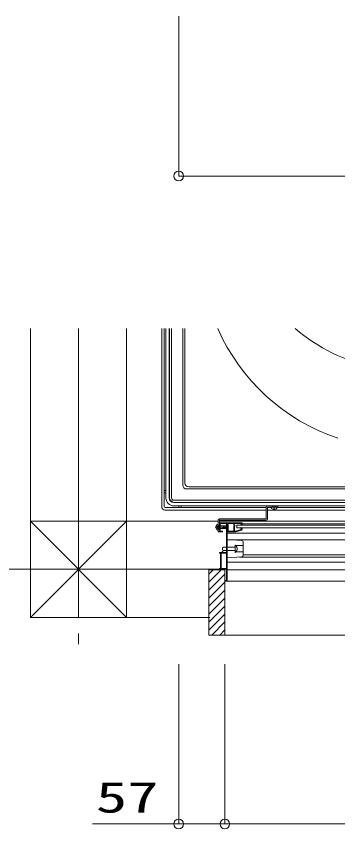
# Model space of a CAD drawing. Units: millimetres on the paper. Extents: x -305 to 305, y -152 to 152.
# Drawn here: x -213.6 to -193.5, y -75.1 to -24.4 of the extents above; entities that cross this region are included whole.
import ezdxf
from ezdxf.enums import TextEntityAlignment as Align

# ---------------------------------------------------------------- set-up
doc = ezdxf.new("R2010")
doc.units = ezdxf.units.MM
doc.linetypes.add('LONG_CHAIN', pattern=[21, 18, -1, 1, -1])
doc.layers.add('0-0_0', color=7, linetype='Continuous', lineweight=9)
doc.layers.add('0-1_VIEW0001', color=7, linetype='Continuous', lineweight=9)
doc.styles.add('ＭＳ ゴシック', font='')
doc.styles.get('ＭＳ ゴシック').set_extended_font_data('MS Gothic')

# ---------------------------------------------------------------- blocks, each defined once
blk = doc.blocks.new('_ORIGIN')
at = {"layer": '0-0_0'}
blk.add_line((0, 0), (-1, 0), dxfattribs=at)
blk.add_circle((0, 0), 0.5, dxfattribs=at)

msp = doc.modelspace()

# ---------------------------------------------------------------- linework, layer by layer
at = {"layer": '0-0_0'}
for p, q in [((-203.434, -24.448), (-203.434, -34.407)), ((-202.834, -34.407), (-163.334, -34.407)), ((-203.434, -64.824), (-203.434, -74.783)), ((-200.559, -64.824), (-200.559, -74.783)), ((-200.559, -64.824), (-200.559, -74.783)), ((-203.434, -74.783), (-208.82, -74.783)), ((-202.834, -74.783), (-201.159, -74.783)), ((-199.959, -74.783), (-124.734, -74.783))]:
    msp.add_line(p, q, dxfattribs=at)
at = {"layer": '0-1_VIEW0001'}
for p, q in [((-212.684, -43.908), (-212.684, -61.908)), ((-206.684, -43.908), (-206.684, -61.908)), ((-204.494, -55.009), (-204.494, -43.908)), ((-204.334, -55.009), (-204.334, -43.908)), ((-204.334, -43.908), (-204.334, -54.159)), ((-204.234, -54.459), (-204.234, -43.908)), ((-204.034, -54.459), (-204.034, -43.908)), ((-204.015, -54.441), (-204.015, -43.908)), ((-203.884, -54.459), (-203.884, -43.908)), ((-203.184, -53.659), (-203.184, -43.908)), ((-203.05, -53.526), (-203.05, -43.908)), ((-204.234, -54.009), (-204.334, -54.009)), ((-204.234, -54.159), (-204.334, -54.159)), ((-204.234, -54.458), (-204.234, -54.158)), ((-202.934, -53.909), (-163.601, -53.909)), ((-202.8, -53.776), (-163.771, -53.776)), ((-203.734, -54.609), (-168.182, -54.609)), ((-197.984, -55.059), (-204.284, -55.059)), ((-203.734, -54.759), (-165.859, -54.759)), ((-203.734, -54.959), (-165.959, -54.959)), ((-203.715, -54.741), (-165.877, -54.741)), ((-203.434, -54.959), (-203.434, -55.059)), ((-197.984, -55.059), (-203.434, -55.059)), ((-203.284, -54.959), (-203.284, -55.059)), ((-197.904, -55.779), (-197.904, -55.039)), ((-197.904, -55.039), (-197.259, -55.039)), ((-197.657, -55.059), (-197.904, -55.059)), ((-197.657, -55.059), (-197.904, -55.059)), ((-197.659, -55.039), (-197.654, -55.095)), ((-197.596, -55.039), (-197.596, -54.959)), ((-197.566, -55.039), (-197.566, -54.959)), ((-197.484, -55.227), (-197.484, -54.959)), ((-197.484, -55.09), (-197.484, -54.959)), ((-197.401, -55.039), (-197.401, -54.959)), ((-197.371, -55.039), (-197.371, -54.959)), ((-197.309, -55.039), (-197.314, -55.095)), ((-172.534, -55.059), (-197.311, -55.059)), ((-169.084, -55.059), (-197.311, -55.059)), ((-197.259, -55.039), (-197.259, -54.959)), ((-197.984, -55.219), (-204.284, -55.219)), ((-172.434, -55.219), (-197.904, -55.219)), ((-206.684, -55.906), (-212.686, -61.908)), ((-212.686, -55.908), (-206.684, -61.909)), ((-212.684, -55.908), (-200.964, -55.908)), ((-200.964, -56.119), (-201.02, -56.124)), ((-200.964, -56.589), (-200.964, -55.859)), ((-200.963, -56.187), (-200.883, -56.187)), ((-200.929, -56.381), (-200.929, -56.187)), ((-200.884, -55.859), (-197.984, -55.859)), ((-200.884, -56.589), (-200.884, -55.859)), ((-200.884, -55.908), (-162.644, -55.908)), ((-199.509, -56.009), (-200.884, -56.009)), ((-200.884, -56.024), (-200.884, -56.569)), ((-200.394, -56.523), (-200.394, -56.158)), ((-199.999, -56.138), (-199.999, -56.109)), ((-199.978, -56.18), (-199.997, -56.145)), ((-199.994, -56.211), (-199.98, -56.197)), ((-199.984, -56.094), (-199.983, -56.094)), ((-199.97, -56.102), (-199.929, -56.175)), ((-199.924, -56.195), (-199.924, -56.198)), ((-199.859, -56.187), (-199.859, -56.187)), ((-199.809, -56.17), (-199.809, -56.33)), ((-199.809, -56.17), (-164.453, -56.17)), ((-199.559, -56.144), (-199.559, -56.17)), ((-199.534, -56.064), (-199.534, -56.119)), ((-199.484, -56.17), (-199.484, -56.034)), ((-199.484, -56.09), (-164.484, -56.09)), ((-201.151, -56.294), (-200.417, -56.294)), ((-200.964, -56.469), (-201.02, -56.465)), ((-200.964, -56.589), (-200.884, -56.589)), ((-200.963, -56.412), (-200.883, -56.412)), ((-200.939, -56.208), (-200.929, -56.208)), ((-200.939, -56.381), (-200.929, -56.381)), ((-200.929, -56.212), (-200.514, -56.212)), ((-200.514, -56.377), (-200.929, -56.377)), ((-200.539, -56.294), (-200.684, -56.337)), ((-200.482, -56.302), (-200.681, -56.362)), ((-200.629, -56.321), (-200.629, -56.212)), ((-200.629, -56.377), (-200.629, -56.346)), ((-200.539, -56.294), (-200.464, -56.287)), ((-200.539, -56.294), (-200.464, -56.294)), ((-200.514, -56.212), (-200.464, -56.287)), ((-200.514, -56.377), (-200.464, -56.302)), ((-200.482, -56.302), (-200.464, -56.302)), ((-200.464, -56.287), (-200.464, -56.302)), ((-200.409, -56.569), (-200.409, -56.549)), ((-199.899, -56.584), (-200.409, -56.584)), ((-163.384, -56.67), (-200.409, -56.67)), ((-199.928, -56.209), (-199.949, -56.23)), ((-199.883, -56.537), (-199.539, -56.43)), ((-199.519, -56.47), (-199.869, -56.58)), ((-199.809, -56.33), (-164.391, -56.33)), ((-199.574, -56.337), (-199.574, -56.334)), ((-199.533, -56.384), (-199.569, -56.347)), ((-199.559, -56.319), (-199.54, -56.319)), ((-199.529, -56.324), (-199.488, -56.365)), ((-199.529, -56.415), (-199.529, -56.394)), ((-199.484, -56.376), (-199.484, -56.423)), ((-200.409, -57.059), (-199.524, -57.126)), ((-200.409, -57.059), (-200.409, -58.209)), ((-163.484, -57.07), (-200.384, -57.07)), ((-200.639, -57.534), (-200.709, -57.569)), ((-200.709, -57.569), (-200.709, -57.699)), ((-200.709, -57.699), (-200.639, -57.734)), ((-199.979, -57.534), (-200.639, -57.534)), ((-200.409, -57.534), (-199.909, -57.534)), ((-199.909, -57.634), (-199.909, -57.384)), ((-199.409, -57.434), (-199.909, -57.434)), ((-199.909, -57.884), (-199.909, -57.634)), ((-199.409, -58.018), (-199.409, -57.25)), ((-200.884, -57.874), (-200.884, -57.904)), ((-200.834, -57.904), (-200.884, -57.904)), ((-199.979, -57.734), (-200.639, -57.734)), ((-200.409, -57.734), (-199.909, -57.734)), ((-200.409, -58.209), (-199.524, -58.143)), ((-199.409, -57.834), (-199.909, -57.834)), ((-164.834, -58.153), (-199.651, -58.153)), ((-164.834, -58.013), (-199.409, -58.013)), ((-164.834, -58.46), (-200.384, -58.46)), ((-200.559, -58.937), (-201.559, -58.937)), ((-201.559, -58.937), (-201.559, -63.012)), ((-201.558, -59.718), (-200.778, -58.937)), ((-201.558, -59.218), (-201.278, -58.937)), ((-201.558, -60.213), (-200.559, -59.213)), ((-200.559, -58.937), (-200.559, -63.012)), ((-126.162, -58.955), (-200.409, -58.955)), ((-201.558, -60.713), (-200.559, -59.713)), ((-127.143, -59.66), (-200.559, -59.66)), ((-201.559, -61.213), (-200.559, -60.213)), ((-201.559, -61.713), (-200.559, -60.713)), ((-201.559, -62.208), (-200.559, -61.208)), ((-201.559, -62.703), (-200.559, -61.703)), ((-212.684, -61.908), (-201.484, -61.908)), ((-201.373, -63.012), (-200.559, -62.198)), ((-200.878, -63.012), (-200.559, -62.693)), ((-201.559, -63.012), (-123.134, -63.012))]:
    msp.add_line(p, q, dxfattribs=at)
at = {"layer": '0-1_VIEW0001', "linetype": 'LONG_CHAIN'}
for p, q in [((-209.684, -43.908), (-209.684, -63.587)), ((-214.498, -58.908), (-200.884, -58.908))]:
    msp.add_line(p, q, dxfattribs=at)
at = {"layer": '0-1_VIEW0001'}
for points in [[(-200.884, -55.779), (-197.984, -55.779), (-197.984, -55.039)], [(-201.082, -56.192), (-200.991, -56.237), (-200.961, -56.294)], [(-200.884, -56.584), (-200.709, -56.584), (-200.709, -56.544), (-200.839, -56.544), (-200.839, -56.064), (-200.459, -56.064), (-200.459, -57.859), (-200.684, -57.859), (-200.684, -57.809), (-200.729, -57.809), (-200.729, -57.859), (-200.869, -57.859)], [(-200.409, -59.659), (-200.409, -56.064), (-199.534, -56.064)], [(-200.399, -56.147), (-200.391, -56.097), (-200.349, -56.124)], [(-200.394, -56.158), (-200.395, -56.152), (-200.399, -56.147)], [(-200.349, -56.124), (-200.349, -56.539), (-199.999, -56.539), (-199.999, -56.222)], [(-199.999, -56.109), (-199.994, -56.099), (-199.984, -56.094)], [(-199.997, -56.145), (-199.998, -56.142), (-199.999, -56.138)], [(-199.983, -56.094), (-199.975, -56.096), (-199.97, -56.102)], [(-199.98, -56.197), (-199.976, -56.189), (-199.978, -56.18)], [(-199.929, -56.175), (-199.925, -56.185), (-199.924, -56.195)], [(-199.924, -56.198), (-199.925, -56.204), (-199.928, -56.209)], [(-199.534, -56.119), (-199.537, -56.126), (-199.544, -56.129), (-199.554, -56.134), (-199.559, -56.144)], [(-199.484, -56.034), (-199.491, -56.017), (-199.509, -56.009)], [(-201.082, -56.397), (-200.991, -56.352), (-200.961, -56.294)], [(-200.409, -56.549), (-200.407, -56.542), (-200.401, -56.536), (-200.396, -56.531), (-200.394, -56.523)], [(-199.999, -56.222), (-199.998, -56.216), (-199.994, -56.211)], [(-199.949, -56.23), (-199.953, -56.235), (-199.954, -56.241)], [(-199.954, -56.241), (-199.954, -56.539), (-199.899, -56.539)], [(-199.899, -56.539), (-199.891, -56.539), (-199.883, -56.537)], [(-199.869, -56.58), (-199.884, -56.583), (-199.899, -56.584)], [(-199.574, -56.334), (-199.569, -56.324), (-199.559, -56.319)], [(-199.569, -56.347), (-199.573, -56.343), (-199.574, -56.337)], [(-199.54, -56.319), (-199.534, -56.321), (-199.529, -56.324)], [(-199.539, -56.43), (-199.532, -56.424), (-199.529, -56.415)], [(-199.529, -56.394), (-199.53, -56.389), (-199.533, -56.384)], [(-199.484, -56.423), (-199.494, -56.452), (-199.519, -56.47)], [(-199.488, -56.365), (-199.485, -56.37), (-199.484, -56.376)], [(-200.869, -57.859), (-200.879, -57.864), (-200.884, -57.874)], [(-200.834, -57.904), (-200.834, -58.864), (-200.884, -58.864), (-200.884, -58.909), (-200.459, -58.909), (-200.459, -59.609), (-200.559, -59.609), (-200.559, -59.659)]]:
    msp.add_lwpolyline(points, dxfattribs=at)
msp.add_lwpolyline([(-200.459, -57.904), (-200.789, -57.904), (-200.789, -58.864), (-200.459, -58.864)], close=True, dxfattribs=at)
for centre, radius, start, end in [((-189.555, -38.881), 12.5, 203.7107, 251.5327), ((-189.041, -35.539), 11, 229.5319, 258.672), ((-202.934, -53.659), 0.25, 180, 270), ((-202.8, -53.526), 0.25, 180, 270), ((-203.734, -54.459), 0.5, 180, 270), ((-203.734, -54.459), 0.3, 180, 270), ((-203.715, -54.441), 0.3, 180, 270), ((-203.734, -54.459), 0.15, 180, 270), ((-204.284, -55.009), 0.21, 180, 270), ((-204.284, -55.009), 0.05, 180, 270), ((-197.904, -55.039), 0.08, 90, 180), ((-197.589, -55.09), 0.065, 185, 254.1191), ((-197.484, -54.719), 0.45, 254.1191, 285.8809), ((-197.378, -55.09), 0.065, 285.8809, 355), ((-200.644, -56.294), 0.45, 164.1191, 195.8809), ((-201.014, -56.189), 0.065, 95, 164.1191), ((-200.884, -55.859), 0.08, 90, 180), ((-200.939, -56.183), 0.025, 180, 268.9374), ((-197.984, -55.779), 0.08, 270, 0), ((-201.014, -56.4), 0.065, 195.8809, 265), ((-200.939, -56.406), 0.025, 90, 180), ((-200.681, -56.349), 0.0124, 102.809, 270), ((-199.534, -57.25), 0.125, 0, 85.7108), ((-199.901, -57.455), 0.0077, 62.719, 180), ((-199.994, -57.634), 0.21, 297.281, 62.719), ((-199.901, -57.814), 0.0077, 180, 297.281), ((-199.534, -58.018), 0.125, 274.2892, 0)]:
    msp.add_arc(centre, radius, start, end, dxfattribs=at)

# ---------------------------------------------------------------- block references
at = {"layer": '0-0_0', "xscale": 0.6, "yscale": 0.6, "rotation": 180}
for p in [(-203.434, -34.407), (-203.434, -74.783), (-200.559, -74.783)]:
    msp.add_blockref('_ORIGIN', p, dxfattribs=at)
at = {"layer": '0-0_0', "xscale": 0.6, "yscale": 0.6}
msp.add_blockref('_ORIGIN', (-200.559, -74.783), dxfattribs=at)

# ---------------------------------------------------------------- texts
at = {"layer": '0-0_0', "style": 'ＭＳ ゴシック', "width": 1.5}
msp.add_text('57', height=1.921, dxfattribs=at).set_placement((-208.605, -74.654), align=Align.BOTTOM_LEFT)

doc.saveas('drawing.dxf')
